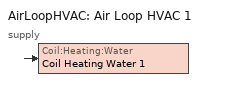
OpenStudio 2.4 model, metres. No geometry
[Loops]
AirLoopHVAC 'Air Loop HVAC 1'
 supply: Coil:Heating:Water 'Coil Heating Water 1'
[AirLoopHVAC]
Air Loop HVAC 1: Availability Schedule=Always On Discrete; Design Supply Air Flow Rate {m3/s}=AutoSize
[Sizing:System]
Air Loop HVAC 1: Type of Load to Size On=Sensible; Design Outdoor Air Flow Rate {m3/s}=Autosize; Minimum System Air Flow Ratio=0.3; Preheat Design Temperature {C}=7; Preheat Design Humidity Ratio {kg-H2O/kg-Air}=0.008; Precool Design Temperature {C}=12.8; Precool Design Humidity Ratio {kg-H2O/kg-Air}=0.008; Central Cooling Design Supply Air Temperature {C}=12.8; Central Heating Design Supply Air Temperature {C}=16.7; Sizing Option=NonCoincident; 100% Outdoor Air in Cooling=Yes; 100% Outdoor Air in Heating=Yes; Central Cooling Design Supply Air Humidity Ratio {kg-H2O/kg-Air}=0.0085; Central Heating Design Supply Air Humidity Ratio {kg-H2O/kg-Air}=0.008; Cooling Design Air Flow Method=DesignDay; Cooling Design Air Flow Rate {m3/s}=0; Heating Design Air Flow Method=DesignDay; Heating Design Air Flow Rate {m3/s}=0; System Outdoor Air Method=ZoneSum; Zone Maximum Outdoor Air Fraction=1; Cooling Supply Air Flow Rate Per Floor Area {m3/s-m2}=0.00996765; Cooling Fraction of Autosized Cooling Supply Air Flow Rate=1; Cooling Supply Air Flow Rate Per Unit Cooling Capacity {m3/s-W}=3.94755e-05; Heating Supply Air Flow Rate Per Floor Area {m3/s-m2}=0.00996765; Heating Fraction of Autosized Heating Supply Air Flow Rate=1; Heating Fraction of Autosized Cooling Supply Air Flow Rate=1; Heating Supply Air Flow Rate Per Unit Heating Capacity {m3/s-W}=3.15882e-05; Cooling Design Capacity Method=CoolingDesignCapacity; Cooling Design Capacity {W}=autosize; Cooling Design Capacity Per Floor Area {W/m2}=234.7; Fraction of Autosized Cooling Design Capacity=1; Heating Design Capacity Method=HeatingDesignCapacity; Heating Design Capacity {W}=autosize; Heating Design Capacity Per Floor Area {W/m2}=157; Fraction of Autosized Heating Design Capacity=1; Central Cooling Capacity Control Method=OnOff
[Coil:Heating:Water]
Coil Heating Water 1: Availability Schedule=Always On Discrete
[Schedule:Constant]
Always On Discrete: Value=1
